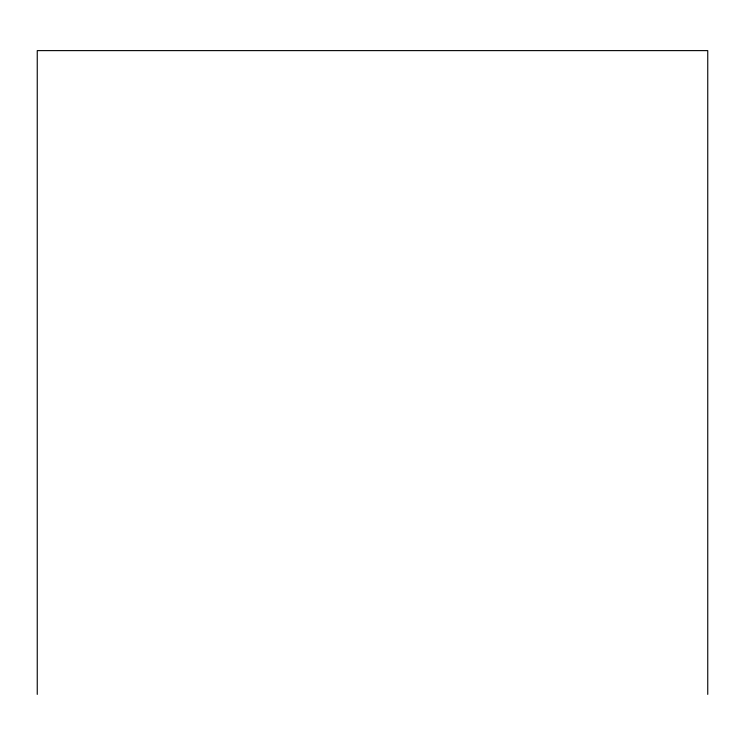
<?xml version="1.0" encoding="UTF-8"?>
<svg xmlns="http://www.w3.org/2000/svg" width="745" height="745" viewBox="0 0 745 745"><rect width="100%" height="100%" fill="white"/><g stroke="black" fill="none" stroke-linecap="round" stroke-linejoin="round"><path stroke-width="1.12" d="M707.75 694.387L707.75 50.613L37.25 50.613L37.25 694.387"/></g></svg>
